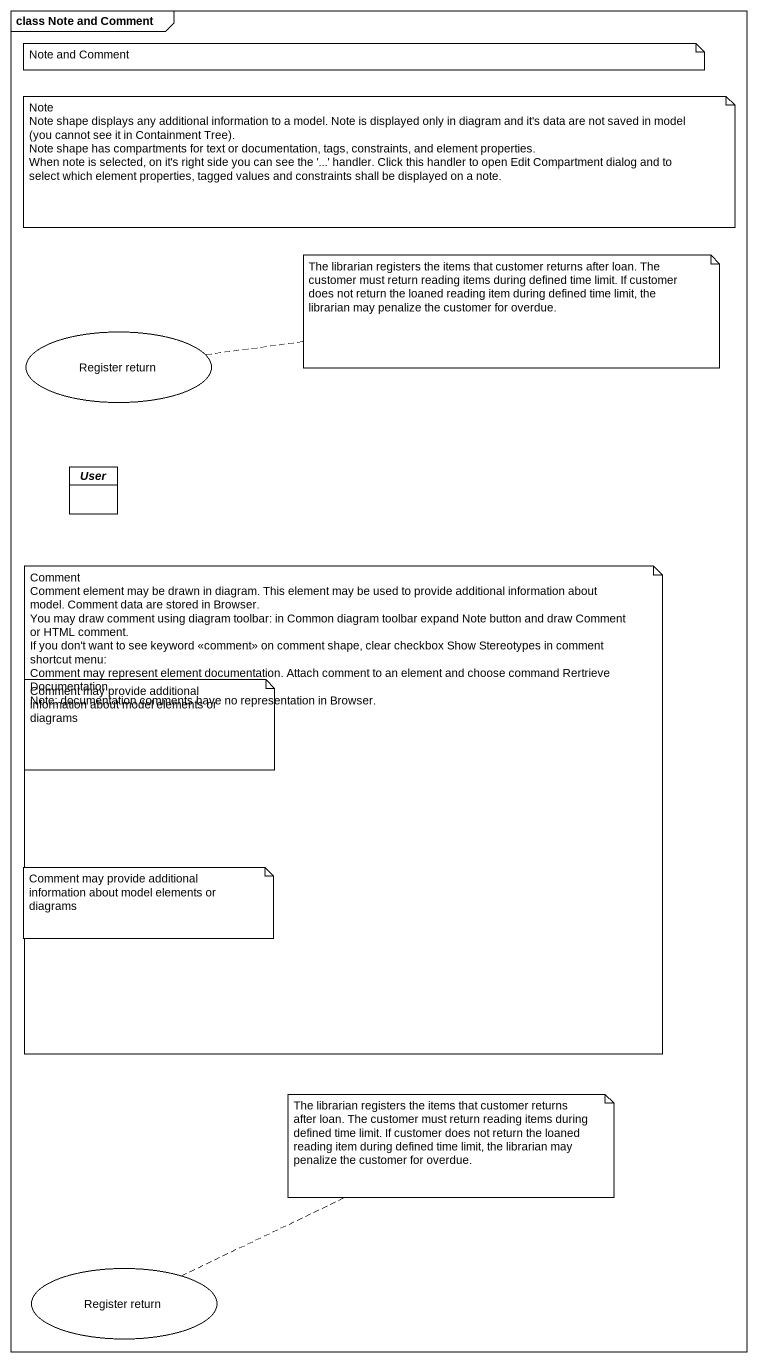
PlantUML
@startuml
mainframe class Note and Comment
allowmixing
hide circle
hide empty members
usecase "Register return" as Register_return
abstract class User
usecase "Register return" as Register_return_2
note as N1
  Note and Comment
end note
note as N2
  Note
  Note shape displays any additional information to a model. Note is displayed only in diagram and it's data are not saved in model (you cannot see it in Containment Tree).
  Note shape has compartments for text or documentation, tags, constraints, and element properties.
  When note is selected, on it's right side you can see the '...' handler. Click this handler to open Edit Compartment dialog and to select which element properties, tagged values and constraints shall be displayed on a note.
end note
note right of Register_return : The librarian registers the items that customer returns after loan. The customer must return reading items during defined time limit. If customer does not return the loaned reading item during defined time limit, the librarian may penalize the customer for overdue.
note as N4
  Comment
  Comment element may be drawn in diagram. This element may be used to provide additional information about model. Comment data are stored in Browser.
  You may draw comment using diagram toolbar: in Common diagram toolbar expand Note button and draw Comment or HTML comment.
  If you don't want to see keyword <<comment>> on comment shape, clear checkbox Show Stereotypes in comment shortcut menu:
  Comment may represent element documentation. Attach comment to an element and choose command Rertrieve Documentation.
  Note: documentation comments have no representation in Browser.
end note
note as N5
  Comment may provide additional information about model elements or diagrams
end note
note as N6
  Comment may provide additional information about model elements or diagrams
end note
note right of Register_return_2 : The librarian registers the items that customer returns after loan. The customer must return reading items during defined time limit. If customer does not return the loaned reading item during defined time limit, the librarian may penalize the customer for overdue.
@enduml
